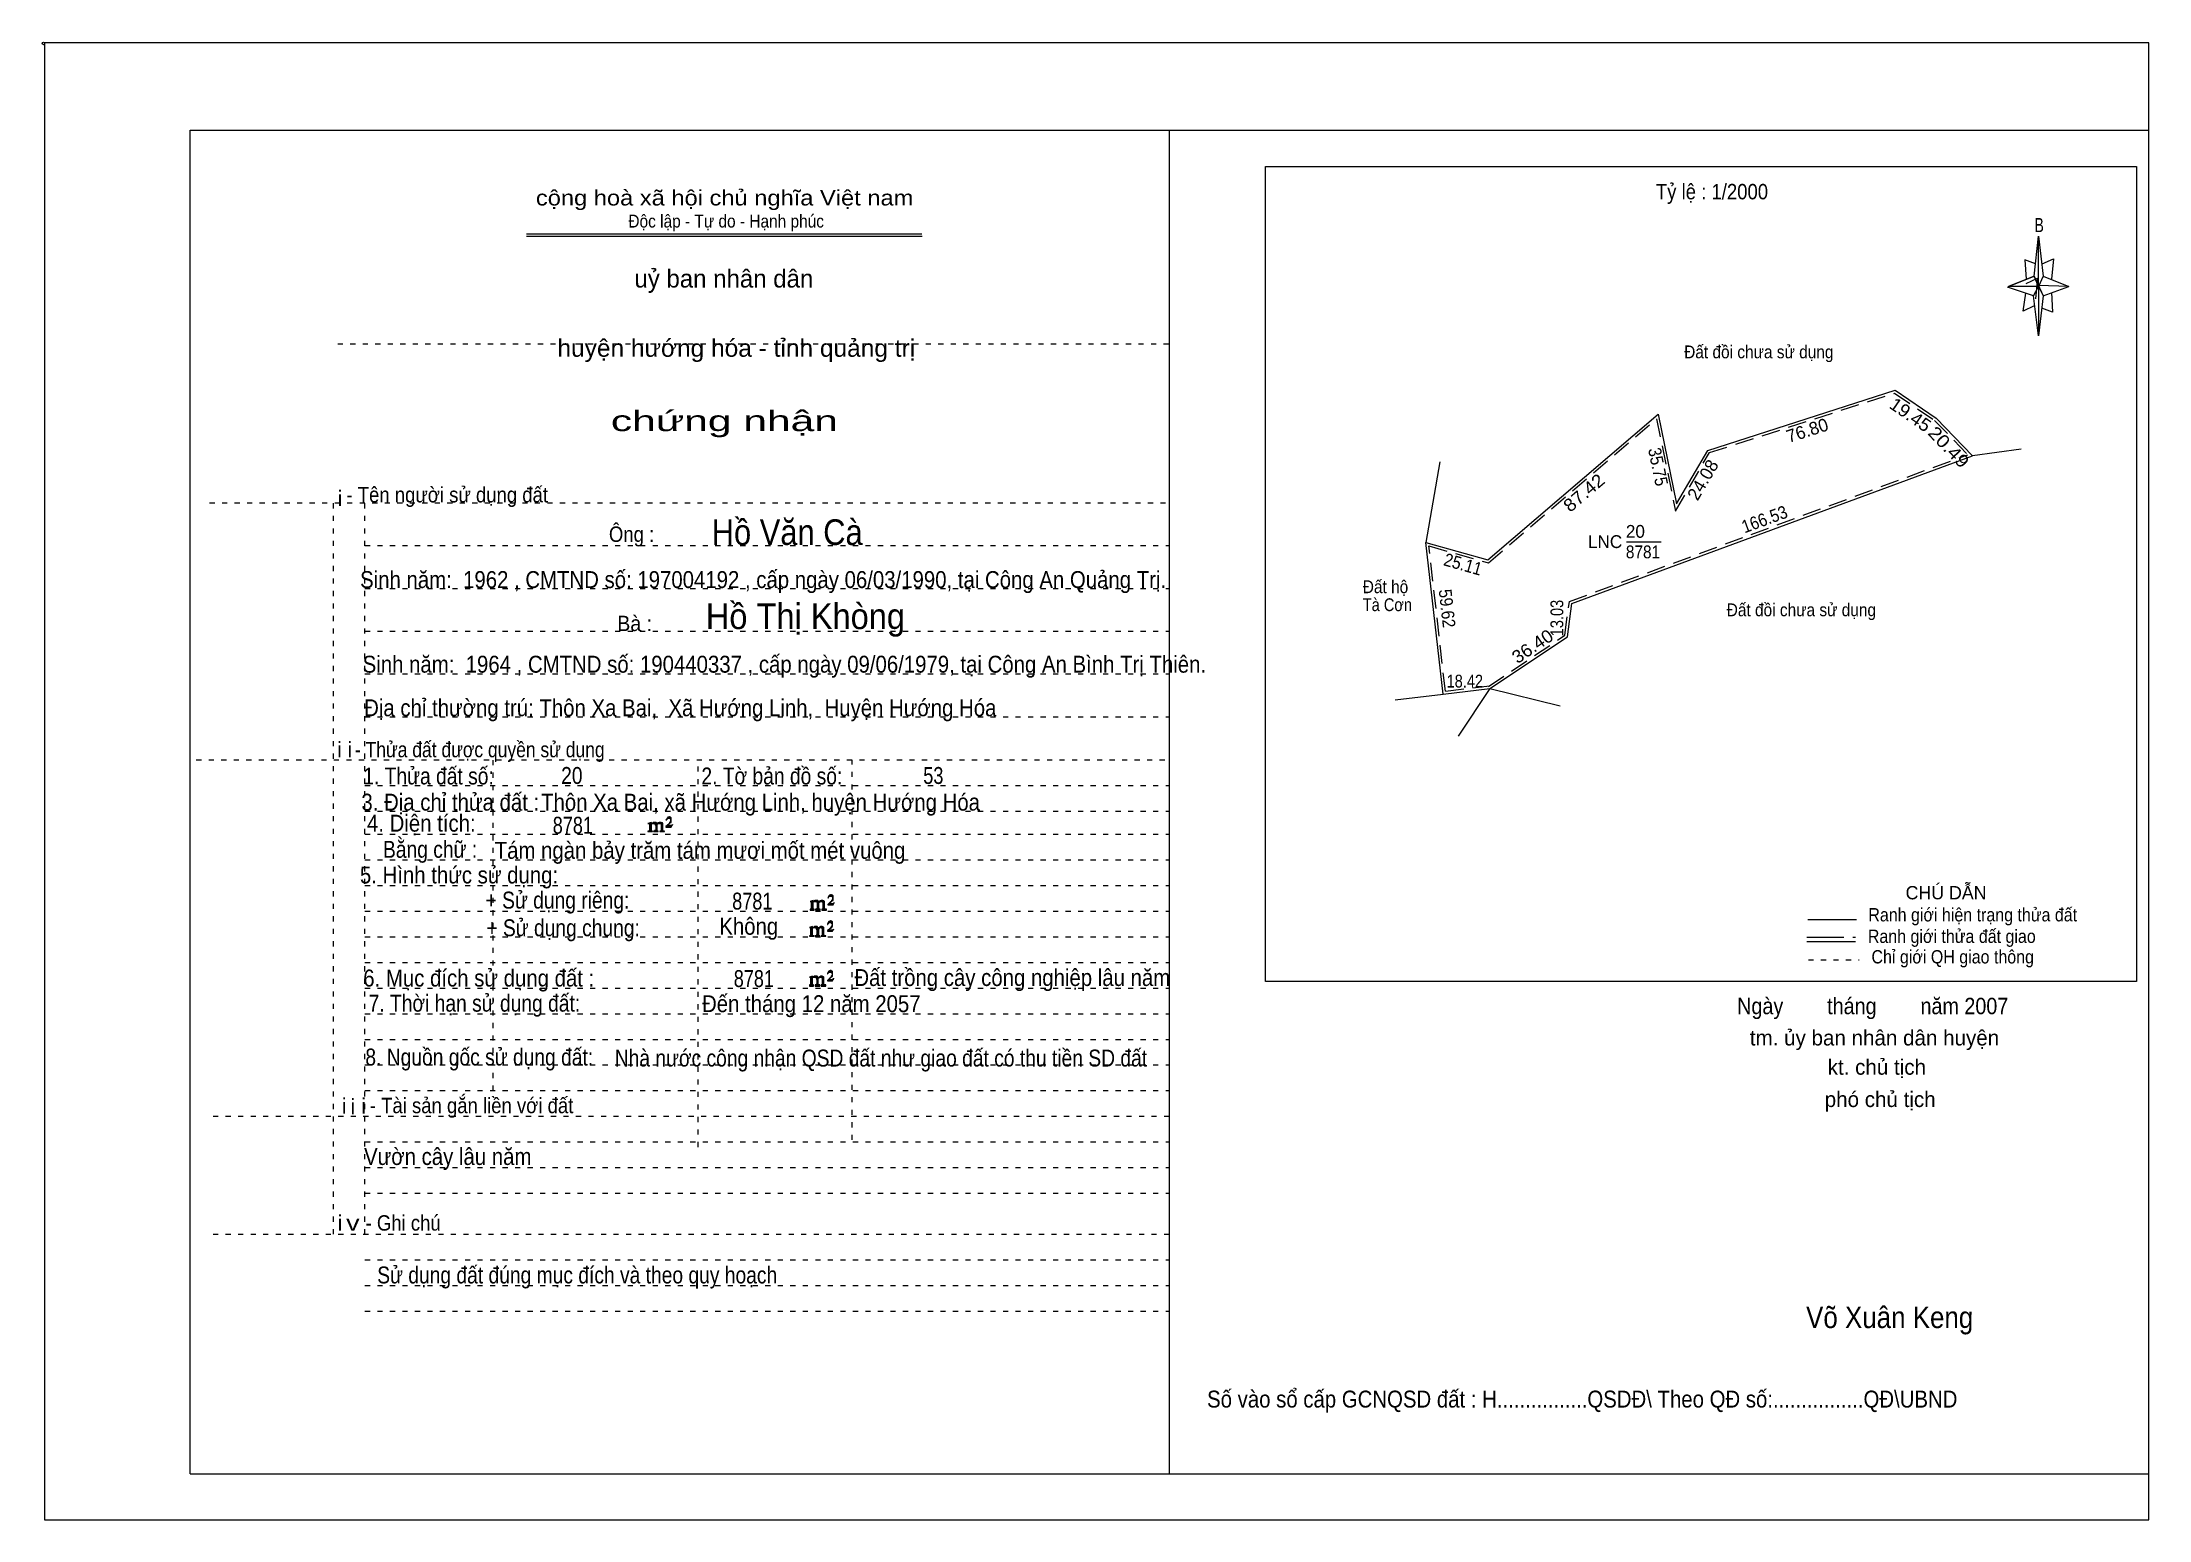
# Model space of a CAD drawing. Header units: centimetres. Extents: x -1.6 to 39.5, y -3.3 to 25.5.
import ezdxf
from ezdxf.enums import TextEntityAlignment as Align

# ---------------------------------------------------------------- set-up
doc = ezdxf.new("R2010")
doc.units = ezdxf.units.CM
doc.header["$LTSCALE"] = 0.12
for name, pattern in [('DOTTED', [1.5, 0.3, -1.2]), ('LONG_DASHED', [7.5, 6, -1.5]), ('MEDIUM_DASHED', [4.5, 3, -1.5])]:
    doc.linetypes.add(name, pattern=pattern)
for name, color, linetype, lineweight in [('1', 7, 'DOTTED', 13), ('10', 7, 'Continuous', 13), ('4', 7, 'Continuous', 13), ('5', 7, 'Continuous', 13), ('50', 7, 'Continuous', 13)]:
    doc.layers.add(name, color=color, linetype=linetype, lineweight=lineweight)

msp = doc.modelspace()

# ---------------------------------------------------------------- hatches: boundary and pattern name
at = {"layer": '50'}
for points in [[(10.27, 10.13), (10.27, 10.12), (10.27, 10.11), (10.25, 10.11), (10.24, 10.11), (10.24, 10.1), (10.33, 10.1), (10.33, 10.11), (10.32, 10.11), (10.31, 10.11), (10.31, 10.12), (10.31, 10.13), (10.31, 10.24), (10.31, 10.25), (10.32, 10.26), (10.34, 10.26), (10.35, 10.26), (10.36, 10.26), (10.37, 10.25), (10.39, 10.22), (10.39, 10.13), (10.37, 10.12), (10.37, 10.11), (10.36, 10.11), (10.35, 10.11), (10.35, 10.1), (10.44, 10.1), (10.44, 10.11), (10.43, 10.11), (10.42, 10.11), (10.42, 10.12), (10.42, 10.13), (10.42, 10.24), (10.44, 10.26), (10.45, 10.26), (10.46, 10.26), (10.49, 10.26), (10.49, 10.25), (10.5, 10.24), (10.5, 10.22), (10.5, 10.13), (10.5, 10.12), (10.49, 10.11), (10.49, 10.11), (10.47, 10.11), (10.47, 10.1), (10.56, 10.1), (10.56, 10.11), (10.55, 10.11), (10.54, 10.11), (10.53, 10.12), (10.53, 10.13), (10.53, 10.2), (10.53, 10.25), (10.53, 10.26), (10.52, 10.27), (10.5, 10.28), (10.47, 10.28), (10.46, 10.28), (10.44, 10.27), (10.41, 10.25), (10.41, 10.26), (10.4, 10.28), (10.39, 10.28), (10.37, 10.28), (10.35, 10.28), (10.34, 10.28), (10.32, 10.26), (10.31, 10.26), (10.31, 10.25), (10.31, 10.25), (10.31, 10.26), (10.31, 10.28), (10.24, 10.26), (10.24, 10.26), (10.25, 10.26), (10.27, 10.25), (10.27, 10.24), (10.27, 10.23)], [(10.69, 10.19), (10.72, 10.24), (10.72, 10.24), (10.71, 10.22), (10.69, 10.22), (10.68, 10.22), (10.63, 10.22), (10.66, 10.26), (10.67, 10.27), (10.69, 10.28), (10.69, 10.3), (10.69, 10.32), (10.69, 10.34), (10.69, 10.35), (10.69, 10.37), (10.68, 10.38), (10.67, 10.38), (10.66, 10.39), (10.65, 10.39), (10.63, 10.38), (10.63, 10.38), (10.62, 10.37), (10.61, 10.35), (10.59, 10.33), (10.61, 10.33), (10.61, 10.35), (10.62, 10.35), (10.63, 10.36), (10.65, 10.36), (10.66, 10.36), (10.67, 10.35), (10.68, 10.35), (10.68, 10.32), (10.68, 10.3), (10.66, 10.28), (10.66, 10.26), (10.65, 10.25), (10.59, 10.2), (10.59, 10.19)], [(13.42, 8.61), (13.42, 8.6), (13.42, 8.59), (13.41, 8.59), (13.4, 8.59), (13.4, 8.57), (13.48, 8.57), (13.48, 8.59), (13.47, 8.59), (13.46, 8.59), (13.46, 8.6), (13.46, 8.61), (13.46, 8.72), (13.46, 8.73), (13.47, 8.74), (13.5, 8.74), (13.51, 8.74), (13.52, 8.74), (13.53, 8.73), (13.54, 8.69), (13.54, 8.61), (13.53, 8.6), (13.53, 8.59), (13.52, 8.59), (13.51, 8.59), (13.51, 8.57), (13.6, 8.57), (13.6, 8.59), (13.58, 8.59), (13.57, 8.59), (13.57, 8.6), (13.57, 8.61), (13.57, 8.72), (13.6, 8.74), (13.61, 8.74), (13.62, 8.74), (13.64, 8.74), (13.64, 8.73), (13.65, 8.72), (13.65, 8.69), (13.65, 8.61), (13.65, 8.6), (13.64, 8.59), (13.64, 8.59), (13.63, 8.59), (13.63, 8.57), (13.72, 8.57), (13.72, 8.59), (13.7, 8.59), (13.69, 8.59), (13.68, 8.6), (13.68, 8.61), (13.68, 8.68), (13.68, 8.73), (13.68, 8.74), (13.67, 8.75), (13.65, 8.76), (13.63, 8.76), (13.62, 8.76), (13.6, 8.75), (13.56, 8.73), (13.56, 8.74), (13.55, 8.76), (13.54, 8.76), (13.53, 8.76), (13.51, 8.76), (13.5, 8.76), (13.47, 8.74), (13.46, 8.74), (13.46, 8.73), (13.46, 8.73), (13.46, 8.74), (13.46, 8.76), (13.4, 8.74), (13.4, 8.74), (13.41, 8.74), (13.42, 8.73), (13.42, 8.72), (13.42, 8.71)], [(13.85, 8.67), (13.87, 8.72), (13.87, 8.72), (13.86, 8.69), (13.85, 8.69), (13.84, 8.69), (13.78, 8.69), (13.82, 8.74), (13.83, 8.75), (13.85, 8.76), (13.85, 8.78), (13.85, 8.79), (13.85, 8.82), (13.85, 8.83), (13.85, 8.85), (13.84, 8.86), (13.83, 8.86), (13.82, 8.87), (13.8, 8.87), (13.78, 8.86), (13.78, 8.86), (13.77, 8.85), (13.76, 8.83), (13.75, 8.81), (13.76, 8.81), (13.76, 8.83), (13.77, 8.83), (13.78, 8.84), (13.8, 8.84), (13.82, 8.84), (13.83, 8.83), (13.84, 8.83), (13.84, 8.79), (13.84, 8.78), (13.82, 8.76), (13.82, 8.74), (13.8, 8.73), (13.75, 8.68), (13.75, 8.67)], [(13.41, 8.09), (13.41, 8.08), (13.41, 8.07), (13.4, 8.07), (13.39, 8.07), (13.39, 8.06), (13.48, 8.06), (13.48, 8.07), (13.47, 8.07), (13.45, 8.07), (13.45, 8.08), (13.45, 8.09), (13.45, 8.2), (13.45, 8.21), (13.47, 8.23), (13.49, 8.23), (13.5, 8.23), (13.51, 8.23), (13.52, 8.21), (13.53, 8.18), (13.53, 8.09), (13.52, 8.08), (13.52, 8.07), (13.51, 8.07), (13.5, 8.07), (13.5, 8.06), (13.59, 8.06), (13.59, 8.07), (13.58, 8.07), (13.57, 8.07), (13.57, 8.08), (13.57, 8.09), (13.57, 8.2), (13.59, 8.23), (13.6, 8.23), (13.61, 8.23), (13.63, 8.23), (13.63, 8.21), (13.64, 8.2), (13.64, 8.18), (13.64, 8.09), (13.64, 8.08), (13.63, 8.07), (13.63, 8.07), (13.62, 8.07), (13.62, 8.06), (13.71, 8.06), (13.71, 8.07), (13.7, 8.07), (13.69, 8.07), (13.67, 8.08), (13.67, 8.09), (13.67, 8.17), (13.67, 8.21), (13.67, 8.23), (13.66, 8.24), (13.64, 8.25), (13.62, 8.25), (13.61, 8.25), (13.59, 8.24), (13.55, 8.21), (13.55, 8.23), (13.54, 8.25), (13.53, 8.25), (13.52, 8.25), (13.5, 8.25), (13.49, 8.25), (13.47, 8.23), (13.45, 8.23), (13.45, 8.21), (13.45, 8.21), (13.45, 8.23), (13.45, 8.25), (13.39, 8.23), (13.39, 8.23), (13.4, 8.23), (13.41, 8.21), (13.41, 8.2), (13.41, 8.19)], [(13.84, 8.16), (13.86, 8.2), (13.86, 8.2), (13.85, 8.18), (13.84, 8.18), (13.83, 8.18), (13.77, 8.18), (13.81, 8.23), (13.82, 8.24), (13.84, 8.25), (13.84, 8.27), (13.84, 8.28), (13.84, 8.3), (13.84, 8.31), (13.84, 8.34), (13.83, 8.35), (13.82, 8.35), (13.81, 8.36), (13.8, 8.36), (13.77, 8.35), (13.77, 8.35), (13.76, 8.34), (13.75, 8.31), (13.74, 8.29), (13.75, 8.29), (13.75, 8.31), (13.76, 8.31), (13.77, 8.33), (13.8, 8.33), (13.81, 8.33), (13.82, 8.31), (13.83, 8.31), (13.83, 8.28), (13.83, 8.27), (13.81, 8.25), (13.81, 8.23), (13.8, 8.21), (13.74, 8.17), (13.74, 8.16)], [(13.41, 7.13), (13.41, 7.12), (13.41, 7.11), (13.4, 7.11), (13.39, 7.11), (13.39, 7.09), (13.47, 7.09), (13.47, 7.11), (13.46, 7.11), (13.45, 7.11), (13.45, 7.12), (13.45, 7.13), (13.45, 7.24), (13.45, 7.25), (13.46, 7.26), (13.49, 7.26), (13.5, 7.26), (13.51, 7.26), (13.52, 7.25), (13.53, 7.21), (13.53, 7.13), (13.52, 7.12), (13.52, 7.11), (13.51, 7.11), (13.5, 7.11), (13.5, 7.09), (13.59, 7.09), (13.59, 7.11), (13.57, 7.11), (13.56, 7.11), (13.56, 7.12), (13.56, 7.13), (13.56, 7.24), (13.59, 7.26), (13.6, 7.26), (13.61, 7.26), (13.63, 7.26), (13.63, 7.25), (13.64, 7.24), (13.64, 7.21), (13.64, 7.13), (13.64, 7.12), (13.63, 7.11), (13.63, 7.11), (13.62, 7.11), (13.62, 7.09), (13.71, 7.09), (13.71, 7.11), (13.69, 7.11), (13.68, 7.11), (13.67, 7.12), (13.67, 7.13), (13.67, 7.2), (13.67, 7.25), (13.67, 7.26), (13.66, 7.27), (13.64, 7.28), (13.62, 7.28), (13.61, 7.28), (13.59, 7.27), (13.55, 7.25), (13.55, 7.26), (13.54, 7.28), (13.53, 7.28), (13.52, 7.28), (13.5, 7.28), (13.49, 7.28), (13.46, 7.26), (13.45, 7.26), (13.45, 7.25), (13.45, 7.25), (13.45, 7.26), (13.45, 7.28), (13.39, 7.26), (13.39, 7.26), (13.4, 7.26), (13.41, 7.25), (13.41, 7.24), (13.41, 7.23)], [(13.84, 7.19), (13.86, 7.24), (13.86, 7.24), (13.85, 7.21), (13.84, 7.21), (13.83, 7.21), (13.77, 7.21), (13.81, 7.26), (13.82, 7.27), (13.84, 7.28), (13.84, 7.3), (13.84, 7.31), (13.84, 7.34), (13.84, 7.35), (13.84, 7.37), (13.83, 7.38), (13.82, 7.38), (13.81, 7.39), (13.79, 7.39), (13.77, 7.38), (13.77, 7.38), (13.76, 7.37), (13.75, 7.35), (13.74, 7.33), (13.75, 7.33), (13.75, 7.35), (13.76, 7.35), (13.77, 7.36), (13.79, 7.36), (13.81, 7.36), (13.82, 7.35), (13.83, 7.35), (13.83, 7.31), (13.83, 7.3), (13.81, 7.28), (13.81, 7.26), (13.79, 7.25), (13.74, 7.2), (13.74, 7.19)]]:
    msp.add_hatch(color=256, dxfattribs=at).paths.add_polyline_path(points)

# ---------------------------------------------------------------- linework, layer by layer
at = {"layer": '1', "linetype": 'Continuous'}
for p, q in [((1.31, -2.42), (1.31, 23.78)), ((1.31, 23.78), (39.51, 23.78)), ((20.41, -2.42), (20.41, 23.78)), ((39.51, -2.42), (39.51, 23.78)), ((7.87, 21.76), (15.58, 21.76)), ((7.87, 21.71), (15.59, 21.71)), ((37.26, 20.55), (36.75, 20.72)), ((1.31, -2.42), (39.51, -2.42))]:
    msp.add_line(p, q, dxfattribs=at)
at = {"layer": '1'}
for p, q in [((4.19, 19.61), (20.41, 19.61)), ((1.69, 16.51), (20.41, 16.51)), ((4.11, 2.25), (4.11, 16.51)), ((4.72, 2.25), (4.72, 16.51)), ((4.72, 15.68), (20.41, 15.68)), ((4.72, 14.84), (20.41, 14.84)), ((4.72, 14.01), (20.41, 14.01)), ((4.72, 13.18), (20.41, 13.18)), ((4.72, 12.34), (20.41, 12.34)), ((1.43, 11.5), (20.41, 11.5)), ((7.22, 5.05), (7.22, 11.5)), ((11.22, 3.95), (11.22, 11.5)), ((14.22, 4.09), (14.22, 11.5)), ((4.72, 11), (20.41, 11)), ((4.72, 10.5), (20.41, 10.5)), ((4.72, 10.05), (20.41, 10.05)), ((4.72, 9.55), (20.41, 9.55)), ((4.72, 9.05), (20.41, 9.05)), ((4.72, 8.55), (20.41, 8.55)), ((4.72, 8.05), (20.41, 8.05)), ((4.72, 7.55), (20.41, 7.55)), ((4.72, 7.05), (20.41, 7.05)), ((4.72, 6.55), (20.41, 6.55)), ((4.72, 6.05), (20.41, 6.05)), ((4.72, 5.55), (20.41, 5.55)), ((4.72, 5.05), (20.41, 5.05)), ((1.76, 4.55), (20.41, 4.55)), ((4.72, 4.05), (20.41, 4.05)), ((4.72, 3.55), (20.41, 3.55)), ((4.72, 3.05), (20.41, 3.05)), ((1.76, 2.25), (20.41, 2.25)), ((4.72, 1.75), (20.41, 1.75)), ((4.72, 1.25), (20.41, 1.25)), ((4.72, 0.75), (20.41, 0.75))]:
    msp.add_line(p, q, dxfattribs=at)
at = {"layer": '1', "linetype": 'Continuous'}
msp.add_lwpolyline([(-1.53, -3.32), (39.51, -3.32), (39.51, 25.48), (-1.53, 25.48)], close=True, dxfattribs=at)
msp.add_lwpolyline([(37.27, 20.35), (37.06, 20.25), (37.11, 20.6)], dxfattribs=at)
at = {"layer": '10'}
for p, q in [((25.68, 17.31), (25.41, 15.74)), ((37.02, 17.56), (36.07, 17.43)), ((25.75, 12.78), (25.41, 15.74)), ((29.32, 15.75), (30, 15.75)), ((26.66, 12.89), (28.03, 12.55))]:
    msp.add_line(p, q, dxfattribs=at)
at = {"layer": '10', "linetype": 'MEDIUM_DASHED'}
for q in [(25.47, 15.67), (26.65, 12.94)]:
    msp.add_line((25.79, 12.84), q, dxfattribs=at)
at = {"layer": '10'}
for points in [[(25.41, 15.74), (26.62, 15.4), (29.94, 18.24), (30.3, 16.49), (30.91, 17.53), (34.56, 18.71), (35.36, 18.16), (36.07, 17.43)], [(26.66, 12.89), (28.17, 13.9), (28.26, 14.55), (36.07, 17.43)], [(24.81, 12.67), (25.75, 12.78), (26.66, 12.89), (26.04, 11.96)]]:
    msp.add_lwpolyline(points, dxfattribs=at)
at = {"layer": '10', "linetype": 'MEDIUM_DASHED'}
for points in [[(25.47, 15.67), (26.63, 15.34), (29.91, 18.15), (30.28, 16.35), (30.94, 17.49), (34.55, 18.65), (35.33, 18.12), (35.98, 17.45)], [(26.63, 12.93), (28.12, 13.93), (28.21, 14.59), (35.98, 17.45)]]:
    msp.add_lwpolyline(points, dxfattribs=at)
at = {"layer": '4'}
for p, q in [((32.86, 8.39), (33.81, 8.39)), ((32.84, 7.96), (33.79, 7.96))]:
    msp.add_line(p, q, dxfattribs=at)
at = {"layer": '4', "linetype": 'LONG_DASHED'}
msp.add_line((32.84, 8.04), (33.79, 8.04), dxfattribs=at)
at = {"layer": '4', "linetype": 'DOTTED'}
msp.add_line((32.87, 7.6), (33.86, 7.6), dxfattribs=at)
at = {"layer": '4'}
msp.add_lwpolyline([(22.28, 23.07), (39.27, 23.07), (39.27, 7.18), (22.28, 7.18)], close=True, dxfattribs=at)
msp.add_circle((-1.55, 25.47), 0.025, dxfattribs=at)
at = {"layer": '5'}
for p, q in [((37.27, 20.93), (37.36, 21.71)), ((37.45, 20.55), (37.36, 19.77)), ((37.45, 20.93), (37.95, 20.73)), ((37.61, 20.61), (37.63, 20.23)), ((37.63, 20.23), (37.42, 20.31))]:
    msp.add_line(p, q, dxfattribs=at)
for points in [[(37.36, 21.71), (37.45, 20.93), (37.36, 20.73)], [(37.36, 20.73), (36.77, 20.73), (37.27, 20.93), (37.45, 20.55), (37.95, 20.73), (37.36, 20.75)], [(37.36, 20.73), (37.36, 19.77), (37.26, 20.55)]]:
    msp.add_lwpolyline(points, close=True, dxfattribs=at)
for points in [[(37.3, 21.17), (37.09, 21.25), (37.12, 20.87)], [(37.43, 21.17), (37.65, 21.27), (37.61, 20.87)], [(37.36, 20.73), (37.27, 20.93), (36.77, 20.73)], [(37.12, 20.79), (37.34, 20.89), (37.3, 20.49)], [(37.36, 20.73), (37.45, 20.55), (37.95, 20.73)]]:
    msp.add_lwpolyline(points, dxfattribs=at)
at = {"layer": '50'}
for points in [[(10.27, 10.13), (10.27, 10.12), (10.27, 10.11), (10.25, 10.11), (10.24, 10.11), (10.24, 10.1), (10.33, 10.1), (10.33, 10.11), (10.32, 10.11), (10.31, 10.11), (10.31, 10.12), (10.31, 10.13), (10.31, 10.24), (10.31, 10.25), (10.32, 10.26), (10.34, 10.26), (10.35, 10.26), (10.36, 10.26), (10.37, 10.25), (10.39, 10.22), (10.39, 10.13), (10.37, 10.12), (10.37, 10.11), (10.36, 10.11), (10.35, 10.11), (10.35, 10.1), (10.44, 10.1), (10.44, 10.11), (10.43, 10.11), (10.42, 10.11), (10.42, 10.12), (10.42, 10.13), (10.42, 10.24), (10.44, 10.26), (10.45, 10.26), (10.46, 10.26), (10.49, 10.26), (10.49, 10.25), (10.5, 10.24), (10.5, 10.22), (10.5, 10.13), (10.5, 10.12), (10.49, 10.11), (10.49, 10.11), (10.47, 10.11), (10.47, 10.1), (10.56, 10.1), (10.56, 10.11), (10.55, 10.11), (10.54, 10.11), (10.53, 10.12), (10.53, 10.13), (10.53, 10.2), (10.53, 10.25), (10.53, 10.26), (10.52, 10.27), (10.5, 10.28), (10.47, 10.28), (10.46, 10.28), (10.44, 10.27), (10.41, 10.25), (10.41, 10.26), (10.4, 10.28), (10.39, 10.28), (10.37, 10.28), (10.35, 10.28), (10.34, 10.28), (10.32, 10.26), (10.31, 10.26), (10.31, 10.25), (10.31, 10.25), (10.31, 10.26), (10.31, 10.28), (10.24, 10.26), (10.24, 10.26), (10.25, 10.26), (10.27, 10.25), (10.27, 10.24), (10.27, 10.23)], [(10.69, 10.19), (10.72, 10.24), (10.72, 10.24), (10.71, 10.22), (10.69, 10.22), (10.68, 10.22), (10.63, 10.22), (10.66, 10.26), (10.67, 10.27), (10.69, 10.28), (10.69, 10.3), (10.69, 10.32), (10.69, 10.34), (10.69, 10.35), (10.69, 10.37), (10.68, 10.38), (10.67, 10.38), (10.66, 10.39), (10.65, 10.39), (10.63, 10.38), (10.63, 10.38), (10.62, 10.37), (10.61, 10.35), (10.59, 10.33), (10.61, 10.33), (10.61, 10.35), (10.62, 10.35), (10.63, 10.36), (10.65, 10.36), (10.66, 10.36), (10.67, 10.35), (10.68, 10.35), (10.68, 10.32), (10.68, 10.3), (10.66, 10.28), (10.66, 10.26), (10.65, 10.25), (10.59, 10.2), (10.59, 10.19)], [(13.42, 8.61), (13.42, 8.6), (13.42, 8.59), (13.41, 8.59), (13.4, 8.59), (13.4, 8.57), (13.48, 8.57), (13.48, 8.59), (13.47, 8.59), (13.46, 8.59), (13.46, 8.6), (13.46, 8.61), (13.46, 8.72), (13.46, 8.73), (13.47, 8.74), (13.5, 8.74), (13.51, 8.74), (13.52, 8.74), (13.53, 8.73), (13.54, 8.69), (13.54, 8.61), (13.53, 8.6), (13.53, 8.59), (13.52, 8.59), (13.51, 8.59), (13.51, 8.57), (13.6, 8.57), (13.6, 8.59), (13.58, 8.59), (13.57, 8.59), (13.57, 8.6), (13.57, 8.61), (13.57, 8.72), (13.6, 8.74), (13.61, 8.74), (13.62, 8.74), (13.64, 8.74), (13.64, 8.73), (13.65, 8.72), (13.65, 8.69), (13.65, 8.61), (13.65, 8.6), (13.64, 8.59), (13.64, 8.59), (13.63, 8.59), (13.63, 8.57), (13.72, 8.57), (13.72, 8.59), (13.7, 8.59), (13.69, 8.59), (13.68, 8.6), (13.68, 8.61), (13.68, 8.68), (13.68, 8.73), (13.68, 8.74), (13.67, 8.75), (13.65, 8.76), (13.63, 8.76), (13.62, 8.76), (13.6, 8.75), (13.56, 8.73), (13.56, 8.74), (13.55, 8.76), (13.54, 8.76), (13.53, 8.76), (13.51, 8.76), (13.5, 8.76), (13.47, 8.74), (13.46, 8.74), (13.46, 8.73), (13.46, 8.73), (13.46, 8.74), (13.46, 8.76), (13.4, 8.74), (13.4, 8.74), (13.41, 8.74), (13.42, 8.73), (13.42, 8.72), (13.42, 8.71)], [(13.85, 8.67), (13.87, 8.72), (13.87, 8.72), (13.86, 8.69), (13.85, 8.69), (13.84, 8.69), (13.78, 8.69), (13.82, 8.74), (13.83, 8.75), (13.85, 8.76), (13.85, 8.78), (13.85, 8.79), (13.85, 8.82), (13.85, 8.83), (13.85, 8.85), (13.84, 8.86), (13.83, 8.86), (13.82, 8.87), (13.8, 8.87), (13.78, 8.86), (13.78, 8.86), (13.77, 8.85), (13.76, 8.83), (13.75, 8.81), (13.76, 8.81), (13.76, 8.83), (13.77, 8.83), (13.78, 8.84), (13.8, 8.84), (13.82, 8.84), (13.83, 8.83), (13.84, 8.83), (13.84, 8.79), (13.84, 8.78), (13.82, 8.76), (13.82, 8.74), (13.8, 8.73), (13.75, 8.68), (13.75, 8.67)], [(13.41, 8.09), (13.41, 8.08), (13.41, 8.07), (13.4, 8.07), (13.39, 8.07), (13.39, 8.06), (13.48, 8.06), (13.48, 8.07), (13.47, 8.07), (13.45, 8.07), (13.45, 8.08), (13.45, 8.09), (13.45, 8.2), (13.45, 8.21), (13.47, 8.23), (13.49, 8.23), (13.5, 8.23), (13.51, 8.23), (13.52, 8.21), (13.53, 8.18), (13.53, 8.09), (13.52, 8.08), (13.52, 8.07), (13.51, 8.07), (13.5, 8.07), (13.5, 8.06), (13.59, 8.06), (13.59, 8.07), (13.58, 8.07), (13.57, 8.07), (13.57, 8.08), (13.57, 8.09), (13.57, 8.2), (13.59, 8.23), (13.6, 8.23), (13.61, 8.23), (13.63, 8.23), (13.63, 8.21), (13.64, 8.2), (13.64, 8.18), (13.64, 8.09), (13.64, 8.08), (13.63, 8.07), (13.63, 8.07), (13.62, 8.07), (13.62, 8.06), (13.71, 8.06), (13.71, 8.07), (13.7, 8.07), (13.69, 8.07), (13.67, 8.08), (13.67, 8.09), (13.67, 8.17), (13.67, 8.21), (13.67, 8.23), (13.66, 8.24), (13.64, 8.25), (13.62, 8.25), (13.61, 8.25), (13.59, 8.24), (13.55, 8.21), (13.55, 8.23), (13.54, 8.25), (13.53, 8.25), (13.52, 8.25), (13.5, 8.25), (13.49, 8.25), (13.47, 8.23), (13.45, 8.23), (13.45, 8.21), (13.45, 8.21), (13.45, 8.23), (13.45, 8.25), (13.39, 8.23), (13.39, 8.23), (13.4, 8.23), (13.41, 8.21), (13.41, 8.2), (13.41, 8.19)], [(13.84, 8.16), (13.86, 8.2), (13.86, 8.2), (13.85, 8.18), (13.84, 8.18), (13.83, 8.18), (13.77, 8.18), (13.81, 8.23), (13.82, 8.24), (13.84, 8.25), (13.84, 8.27), (13.84, 8.28), (13.84, 8.3), (13.84, 8.31), (13.84, 8.34), (13.83, 8.35), (13.82, 8.35), (13.81, 8.36), (13.8, 8.36), (13.77, 8.35), (13.77, 8.35), (13.76, 8.34), (13.75, 8.31), (13.74, 8.29), (13.75, 8.29), (13.75, 8.31), (13.76, 8.31), (13.77, 8.33), (13.8, 8.33), (13.81, 8.33), (13.82, 8.31), (13.83, 8.31), (13.83, 8.28), (13.83, 8.27), (13.81, 8.25), (13.81, 8.23), (13.8, 8.21), (13.74, 8.17), (13.74, 8.16)], [(13.41, 7.13), (13.41, 7.12), (13.41, 7.11), (13.4, 7.11), (13.39, 7.11), (13.39, 7.09), (13.47, 7.09), (13.47, 7.11), (13.46, 7.11), (13.45, 7.11), (13.45, 7.12), (13.45, 7.13), (13.45, 7.24), (13.45, 7.25), (13.46, 7.26), (13.49, 7.26), (13.5, 7.26), (13.51, 7.26), (13.52, 7.25), (13.53, 7.21), (13.53, 7.13), (13.52, 7.12), (13.52, 7.11), (13.51, 7.11), (13.5, 7.11), (13.5, 7.09), (13.59, 7.09), (13.59, 7.11), (13.57, 7.11), (13.56, 7.11), (13.56, 7.12), (13.56, 7.13), (13.56, 7.24), (13.59, 7.26), (13.6, 7.26), (13.61, 7.26), (13.63, 7.26), (13.63, 7.25), (13.64, 7.24), (13.64, 7.21), (13.64, 7.13), (13.64, 7.12), (13.63, 7.11), (13.63, 7.11), (13.62, 7.11), (13.62, 7.09), (13.71, 7.09), (13.71, 7.11), (13.69, 7.11), (13.68, 7.11), (13.67, 7.12), (13.67, 7.13), (13.67, 7.2), (13.67, 7.25), (13.67, 7.26), (13.66, 7.27), (13.64, 7.28), (13.62, 7.28), (13.61, 7.28), (13.59, 7.27), (13.55, 7.25), (13.55, 7.26), (13.54, 7.28), (13.53, 7.28), (13.52, 7.28), (13.5, 7.28), (13.49, 7.28), (13.46, 7.26), (13.45, 7.26), (13.45, 7.25), (13.45, 7.25), (13.45, 7.26), (13.45, 7.28), (13.39, 7.26), (13.39, 7.26), (13.4, 7.26), (13.41, 7.25), (13.41, 7.24), (13.41, 7.23)], [(13.84, 7.19), (13.86, 7.24), (13.86, 7.24), (13.85, 7.21), (13.84, 7.21), (13.83, 7.21), (13.77, 7.21), (13.81, 7.26), (13.82, 7.27), (13.84, 7.28), (13.84, 7.3), (13.84, 7.31), (13.84, 7.34), (13.84, 7.35), (13.84, 7.37), (13.83, 7.38), (13.82, 7.38), (13.81, 7.39), (13.79, 7.39), (13.77, 7.38), (13.77, 7.38), (13.76, 7.37), (13.75, 7.35), (13.74, 7.33), (13.75, 7.33), (13.75, 7.35), (13.76, 7.35), (13.77, 7.36), (13.79, 7.36), (13.81, 7.36), (13.82, 7.35), (13.83, 7.35), (13.83, 7.31), (13.83, 7.3), (13.81, 7.28), (13.81, 7.26), (13.79, 7.25), (13.74, 7.2), (13.74, 7.19)]]:
    msp.add_lwpolyline(points, close=True, dxfattribs=at)

# ---------------------------------------------------------------- texts
at = {"layer": '1'}
for s, height, width, p in [('cộng hoà xã hội chủ nghĩa Việt nam', 0.3, 1.15, (11.735, 22.31)), ('Độc lập - Tự do - Hạnh phúc', 0.25, 0.9, (11.765, 21.88)), ('chứng nhận', 0.4, 1.55, (11.73, 17.91)), ('- Tên người sử dụng đất', 0.3, 0.9, (6.325, 16.52)), ('- Thửa đất được quyền sử dụng', 0.3, 0.85, (6.96, 11.55)), ('- Tài sản gắn liền với đất ', 0.3, 0.9, (6.85, 4.61)), ('v', 0.3, 1.3, (4.485, 2.32)), ('- Ghi chú', 0.3, 0.9, (5.465, 2.32))]:
    msp.add_text(s, height=height, dxfattribs=dict(at, width=width)).set_placement(p, align=Align.CENTER)
for s, height, p in [('uỷ ban nhân dân', 0.35, (11.72, 20.71)), ('i', 0.3, (4.235, 16.45)), ('i', 0.3, (4.225, 11.55)), ('i', 0.3, (4.425, 11.55)), ('i', 0.3, (4.315, 4.6)), ('i', 0.3, (4.485, 4.59)), ('i', 0.3, (4.695, 4.6)), ('i', 0.3, (4.235, 2.32))]:
    msp.add_text(s, height=height, dxfattribs=at).set_placement(p, align=Align.CENTER)
at = {"layer": '10'}
for s, height, width, p in [('Tỷ lệ : 1/2000', 0.3, 0.9, (30.99, 22.43)), ('Đất đồi chưa sử dụng ', 0.25, 0.9, (31.945, 19.33)), ('Hồ Văn Cà', 0.5, 0.9, (12.955, 15.69)), ('Đất hộ ', 0.25, 0.9, (24.665, 14.75)), ('Hồ Thị Khòng', 0.5, 0.95, (13.31, 14.05)), ('Tà Cơn', 0.25, 0.85, (24.66, 14.4)), ('Đất đồi chưa sử dụng ', 0.25, 0.9, (32.775, 14.3)), ('18.42', 0.25, 0.85, (26.17, 12.91)), ('Võ Xuân Keng', 0.42, 0.9, (34.455, 0.42))]:
    msp.add_text(s, height=height, dxfattribs=dict(at, width=width)).set_placement(p, align=Align.CENTER)
for s, rotation, width, p in [('19.45', 325.493, 1.05, (34.789, 18.126)), ('20.49', 314.071, 1.15, (35.517, 17.512)), ('35.75', 281.618, 0.9, (29.818, 17.19)), ('87.42', 40.602, 1.1, (28.574, 16.613)), ('166.53', 20.221, 0.9, (32.057, 16.075)), ('25.11', 344.098, 0.9, (26.101, 15.194)), ('59.62', 276.472, 0.9, (25.702, 14.439)), ('13.03', 90, 0.85, (28.09, 14.265)), ('36.40', 34.026, 1.05, (27.56, 13.61))]:
    msp.add_text(s, height=0.25, rotation=rotation, dxfattribs=dict(at, width=width)).set_placement(p, align=Align.CENTER)
for s, rotation, p in [('76.80', 17.951, (32.886, 17.805)), ('24.08', 59.73, (30.92, 16.897))]:
    msp.add_text(s, height=0.25, rotation=rotation, dxfattribs=at).set_placement(p, align=Align.CENTER)
msp.add_text('20', height=0.25, dxfattribs=at).set_placement((29.31, 15.83))
msp.add_text('LNC', height=0.25, dxfattribs=at).set_placement((29.24, 15.63), align=Align.RIGHT)
at = {"layer": '10', "width": 0.9}
msp.add_text('8781', height=0.25, dxfattribs=at).set_placement((29.31, 15.43))
at = {"layer": '4'}
msp.add_text('CHÚ DẪN', height=0.2591, dxfattribs=at).set_placement((35.555, 8.78), align=Align.CENTER)
at = {"layer": '4', "width": 0.9}
for s, p in [('Ranh giới hiện trạng thửa đất', (36.075, 8.35)), ('Ranh giới thửa đất giao ', (35.71, 7.93)), ('Chỉ giới QH giao thông', (35.685, 7.53))]:
    msp.add_text(s, height=0.2591, dxfattribs=at).set_placement(p, align=Align.CENTER)
at = {"layer": '5', "width": 0.75}
msp.add_text('B', height=0.276, dxfattribs=at).set_placement((37.37, 21.79), align=Align.CENTER)
at = {"layer": '50'}
for s, height, width, p in [('  huyện hướng hóa - tỉnh quảng trị', 0.34, 1.05, (11.83, 19.36)), ('Ông :', 0.3, 0.9, (9.92, 15.75)), ('Sinh năm:  1962 , CMTND số: 197004192 , cấp ngày 06/03/1990, tại Công An Quảng Trị.', 0.33, 0.9, (12.485, 14.85)), ('Bà :', 0.3, 0.95, (9.98, 14.01)), ('Sinh năm:  1964 , CMTND số: 190440337 , cấp ngày 09/06/1979, tại Công An Bình Trị Thiên.', 0.33, 0.9, (12.9, 13.2)), ('Địa chỉ thường trú: Thôn Xa Bai,  Xã Hướng Linh,  Huyện Hướng Hóa', 0.33, 0.9, (10.87, 12.35)), ('1. Thửa đất số:  ', 0.33, 0.85, (6.065, 11.02)), ('20', 0.33, 0.85, (8.755, 11.03)), ('2. Tờ bản đồ số:  ', 0.33, 0.85, (12.76, 11.02)), ('53', 0.33, 0.8, (15.805, 11.03)), ('3. Địa chỉ thửa đất : ', 0.33, 0.9, (6.44, 10.51)), ('Thôn Xa Bai, xã Hướng Linh, huyện Hướng Hóa', 0.33, 0.9, (12.435, 10.51)), ('4. Diện tích: ', 0.33, 0.9, (5.875, 10.1)), ('8781', 0.33, 0.8, (8.775, 10.06)), ('Bằng chữ :', 0.33, 0.85, (5.99, 9.59)), ('Tám ngàn bảy trăm tám mươi mốt mét vuông', 0.33, 0.9, (11.255, 9.57)), ('5. Hình thức sử dụng:', 0.33, 0.9, (6.555, 9.09)), ('+ Sử dụng riêng:', 0.33, 0.85, (8.475, 8.6)), ('8781', 0.33, 0.8, (12.275, 8.58)), ('+ Sử dụng chung:', 0.33, 0.85, (8.585, 8.06)), ('Không', 0.33, 0.9, (12.205, 8.09)), ('6. Mục đích sử dụng đất :', 0.33, 0.9, (6.94, 7.08)), ('8781', 0.33, 0.8, (12.305, 7.07)), ('Đất trồng cây công nghiệp lâu năm', 0.33, 0.9, (17.345, 7.09)), ('7. Thời hạn sử dụng đất:', 0.33, 0.85, (6.855, 6.59)), ('Đến tháng 12 năm 2057', 0.33, 0.9, (13.425, 6.58)), ('Ngày        tháng        năm 2007', 0.32, 0.9, (34.125, 6.54)), ('8. Nguồn gốc sử dụng đất:', 0.33, 0.85, (6.95, 5.54)), ('Nhà nước công nhận QSD đất như giao đất có thu tiền SD đất ', 0.33, 0.85, (14.835, 5.52)), ('Vườn cây lâu năm', 0.33, 0.9, (6.335, 3.6)), ('Sử dụng đất đúng mục đích và theo quy hoạch', 0.33, 0.85, (8.86, 1.29)), ('Số vào sổ cấp GCNQSD đất : H................QSDĐ\\ Theo QĐ số:................QĐ\\UBND', 0.33, 0.9, (28.46, -1.13))]:
    msp.add_text(s, height=height, dxfattribs=dict(at, width=width)).set_placement(p, align=Align.CENTER)
for s, p in [('tm. ủy ban nhân dân huyện ', (34.215, 5.93)), ('kt. chủ tịch', (34.205, 5.36)), ('phó chủ tịch', (34.27, 4.73))]:
    msp.add_text(s, height=0.3, dxfattribs=at).set_placement(p, align=Align.CENTER)

doc.saveas('drawing.dxf')
